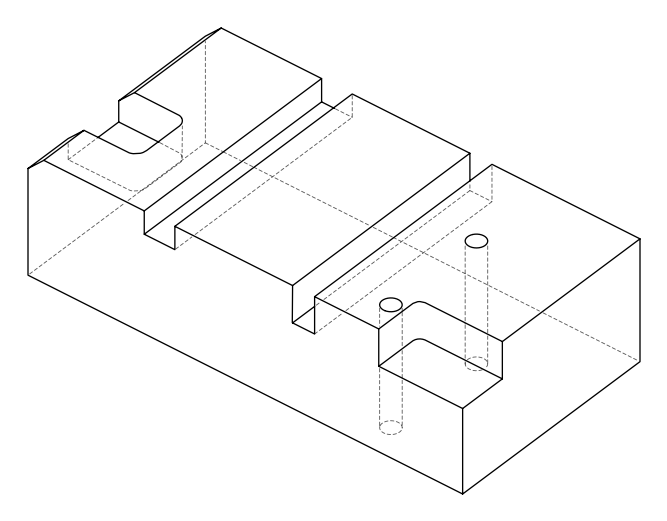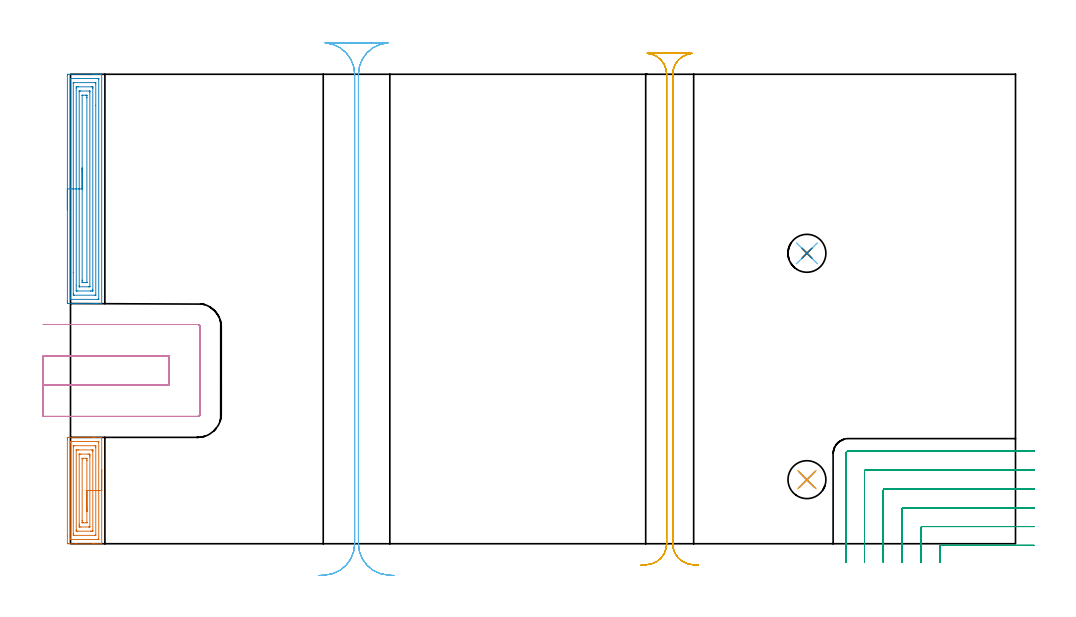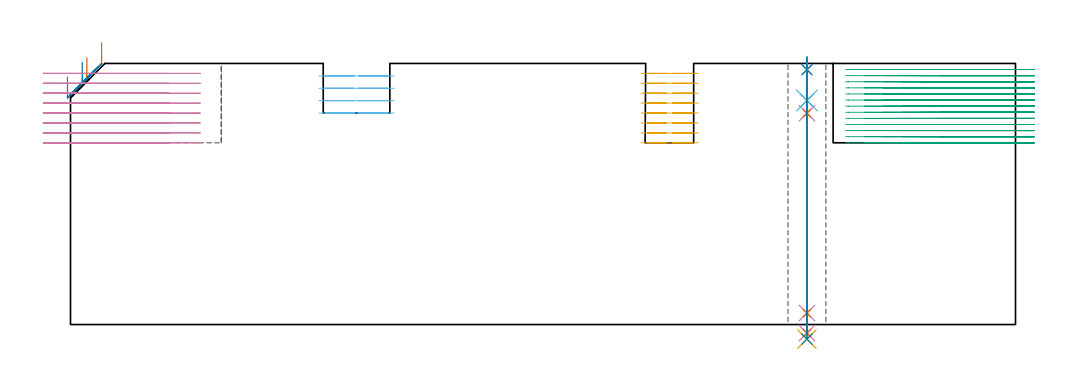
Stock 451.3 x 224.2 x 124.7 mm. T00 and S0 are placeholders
(PLAN: 14 operations, 10 tool changes, 47.9 min)
(1 AREA_MILL | FG_CHAMFER_SURFACE | UGT0205_001 | 2.76 min | 7833 mm3)
(2 AREA_MILL_1 | FG_CHAMFER_SURFACE_1 | UGT0205_001 | 5.58 min | 15723 mm3)
(3 MILL_CORNER_NOTCH_RECTANGULAR | CORNER_NOTCH_RECTANGULAR | NXT0201_011 | Follow Part, ap 3, ae 75% | 17.28 min | 165285 mm3)
(4 MILL_SLOT | SLOT_PARTIAL_RECTANGULAR | UGT0201_094 | Follow Part, ap 5, ae 75% | 6.37 min | 170309 mm3)
(5 MILL_RECTANGULAR_SLOT | SLOT_RECTANGULAR | UGT0201_094 | Follow Part, ap 5, ae 75% | 8.69 min | 194635 mm3)
(6 MILL_RECTANGULAR_SLOT_1 | SLOT_RECTANGULAR_1 | UGT0201_018 | Follow Part, ap 7.5, ae 75% | 4.66 min | 168991 mm3)
(7 SPOT_DRILL | STEP1HOLE | NXT0321_9005460120000 | 0.05 min | 161 mm3)
(8 SPOT_DRILL_1 | STEP1HOLE_1 | NXT0321_9005460120000 | 0.05 min | 219 mm3)
(9 DRILL_BLIND_HOLE_INTO_CENTER | STEP1HOLE | NXT0301_089 | 0.08 min | 1641 mm3)
(10 GUN_DRILL_THROUGH_HOLE | STEP1HOLE | UGT0307_008 | 0.62 min | 10218 mm3)
(11 DRILL_TO_ENLARGE_THROUGH_HOLE | STEP1HOLE | UGT0301_250 | 0.54 min | 19978 mm3)
(12 DRILL_BLIND_HOLE_INTO_CENTER_1 | STEP1HOLE_1 | NXT0301_089 | 0.08 min | 1579 mm3)
(13 GUN_DRILL_THROUGH_HOLE_1 | STEP1HOLE_1 | UGT0307_008 | 0.62 min | 10230 mm3)
(14 DRILL_TO_ENLARGE_THROUGH_HOLE_1 | STEP1HOLE_1 | UGT0301_250 | 0.54 min | 19972 mm3)
(TOOL UGT0205_001 | Chamfer Mill 20 x 3 x 45 deg. | D20 FL50 Z2)
(TOOL NXT0201_011 | ENDMILL 12mm [2P460-1200-NA 1630] | D12 FL38 Z6)
(TOOL UGT0201_094 | End mill 20 mm | D20 FL38 Z4)
(TOOL UGT0201_018 | End mill 30 mm | D30 FL50 Z4)
(TOOL NXT0321_9005460120000 | NC Spot Drill, 142deg, 12mm, Carbide, Uncoated | D12 PA142 FL30 Z2)
(TOOL NXT0301_089 | Carbide Drill 11.8mm [860.1-1180-035A1-MM 2214] | D11.8 PA140 FL55 Z2)
(TOOL UGT0307_008 | Gun Drill 11 mm | D11 PA130 FL24 Z1)
(TOOL UGT0301_250 | Twist Drill 18.1 mm | D18.1 PA118 FL135 Z2)
(OP 1 AREA_MILL)
G17 G21 G94 G90
T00 M6
G54
G17 G0 G90 X14.9 Y35.4 S1061 M3
G43 Z134.7 H0
G94 G1 Y35.362 Z133.828 F250.
Y35.248 Z132.963
Y35.059 Z132.112
Y34.797 Z131.28
Y34.463 Z130.474
Y34.06 Z129.7
Y33.592 Z128.964
Y33.06 Z128.272
Y32.471 Z127.629
Y31.828 Z127.039
Y31.136 Z126.508
Y30.4 Z126.04
Y29.626 Z125.637
Y28.82 Z125.303
Y27.988 Z125.041
Y27.137 Z124.852
Y26.272 Z124.738
Y25.4 Z124.7
Y0.097
X14.897 Y0.01 Z124.689
X14.867 Y0.001 Z124.659
X14.864 Z124.657
X14.634 Y0. Z124.432
X12.893 Z122.692
X11.611 Z121.408
X11.416 Z121.214
X10.718 Z120.511
X2.738 Z112.535
X-1.126 Z108.67
X-1.24 Y0.001 Z108.557
X-1.491 Y0.01 Z108.305
X-1.499 Y0.259 Z108.299
X-1.5 Y3.631 Z108.3
Y49.979
X-1.498 Y50.259 Z108.302
X-1.491 Y50.794 Z108.305
X-1.43 Y50.797 Z108.366
X-0.889 Y50.799 Z108.907
X-0.345 Y50.8 Z109.451
X10.718 Z120.511
X11.416 Z121.214
X11.611 Z121.408
X14.634 Z124.432
X14.867 Y50.793 Z124.659
X14.897 Y50.79 Z124.689
X14.9 Y50.703 Z124.7
Y25.4
X13.486 Z123.286
X13.485 Y2.316 Z123.285
Y2.229
X13.48 Y2.139 Z123.28
X13.469 Y2.01 Z123.269
X13.396 Y2.007 Z123.196
X12.821 Y2. Z122.621
X-0.042 Y2.001 Z109.758
X-0.069 Y2.005 Z109.731
X-0.078 Y2.009 Z109.722
X-0.081 Y2.05 Z109.719
X-0.085 Y2.227 Z109.715
Y48.484
Y48.571
X-0.08 Y48.661 Z109.72
X-0.069 Y48.79 Z109.731
X0.004 Y48.793 Z109.804
X0.579 Y48.8 Z110.379
X13.442 Y48.799 Z123.242
X13.469 Y48.795 Z123.269
X13.478 Y48.791 Z123.278
X13.481 Y48.75 Z123.281
X13.485 Y48.573 Z123.285
X13.486 Y25.4 Z123.286
X12.071 Z121.871
Y4.522
X12.069 Y4.092 Z121.869
X12.067 Y4.036 Z121.867
X12.065 Y4.016 Z121.865
X11.981 Y4.01 Z121.781
X11.796 Y4.002 Z121.596
X11.703 Y4. Z121.503
X11.611 Z121.411
X1.697 Y4.001 Z111.497
X1.512 Y4.004 Z111.312
X1.389 Y4.01 Z111.189
X1.334 Y4.017 Z111.134
X1.333 Y4.028 Z111.133
X1.331 Y4.092 Z111.131
X1.329 Y4.55 Z111.129
X1.328 Y4.98 Z111.128
X1.329 Y46.278 Z111.129
X1.331 Y46.708 Z111.131
X1.333 Y46.764 Z111.133
X1.334 Y46.784 Z111.134
X1.42 Y46.79 Z111.22
X1.604 Y46.798 Z111.404
X1.697 Y46.8 Z111.497
X1.789 Z111.589
X11.703 Y46.799 Z121.503
X11.888 Y46.796 Z121.688
X12.011 Y46.79 Z121.811
X12.066 Y46.783 Z121.866
X12.067 Y46.772 Z121.867
X12.069 Y46.708 Z121.869
X12.071 Y46.25 Z121.871
X12.072 Y45.82 Z121.872
X12.071 Y25.4 Z121.871
X10.657 Z120.457
Y6.342
X10.655 Y6.135 Z120.455
X10.652 Y6.032 Z120.452
X10.651 Y6.014 Z120.451
X10.634 Y6.01 Z120.434
X10.582 Y6.003 Z120.382
X9.825 Y6. Z119.625
X9.692 Z119.492
X3.442 Z113.242
X2.795 Y6.007 Z112.595
X2.758 Y6.01 Z112.558
X2.749 Y6.016 Z112.549
X2.747 Y6.034 Z112.547
X2.745 Y6.128 Z112.545
X2.743 Y6.317 Z112.543
Y6.696
Y44.458
X2.745 Y44.665 Z112.545
X2.748 Y44.768 Z112.548
X2.749 Y44.786 Z112.549
X2.766 Y44.79 Z112.566
X2.818 Y44.797 Z112.618
X3.575 Y44.8 Z113.375
X3.708 Z113.508
X9.958 Z119.758
X10.605 Y44.793 Z120.405
X10.642 Y44.79 Z120.442
X10.651 Y44.784 Z120.451
X10.652 Y44.766 Z120.452
X10.655 Y44.672 Z120.455
X10.657 Y44.483 Z120.457
Y44.105
Y25.4
X9.243 Z119.043
X9.242 Y8.223 Z119.042
X9.24 Y8.119 Z119.04
X9.236 Y8.039 Z119.036
X9.228 Y8.01 Z119.028
X9.199 Y8.008 Z118.999
X8.932 Y8.003 Z118.732
X8.573 Y8. Z118.373
X5.002 Z114.802
X4.468 Y8.006 Z114.268
X4.29 Y8.01 Z114.09
X4.164 Y8.025 Z113.964
X4.161 Y8.222 Z113.961
X4.158 Y8.531 Z113.958
X4.157 Y8.84 Z113.957
Y9.419
X4.158 Y42.577 Z113.958
X4.16 Y42.681 Z113.96
X4.164 Y42.761 Z113.964
X4.172 Y42.79 Z113.972
X4.201 Y42.792 Z114.001
X4.468 Y42.797 Z114.268
X4.827 Y42.8 Z114.627
X8.398 Z118.198
X8.932 Y42.794 Z118.732
X9.11 Y42.79 Z118.91
X9.236 Y42.775 Z119.036
X9.239 Y42.578 Z119.039
X9.242 Y42.269 Z119.042
X9.243 Y41.96 Z119.043
Y41.381
Y25.4
X7.829 Z117.629
X7.828 Y10.307 Z117.628
X7.827 Y10.137 Z117.627
X7.824 Y10.053 Z117.624
X7.822 Y10.019 Z117.622
X7.763 Y10.01 Z117.563
X7.453 Y10.002 Z117.253
X6.254 Y10.001 Z116.054
X5.666 Y10.004 Z115.466
X5.602 Y10.01 Z115.402
X5.578 Y10.021 Z115.378
X5.575 Y10.094 Z115.375
X5.573 Y10.307 Z115.373
X5.571 Y10.985 Z115.371
Y11.195
X5.572 Y40.493 Z115.372
X5.573 Y40.663 Z115.373
X5.576 Y40.747 Z115.376
X5.578 Y40.781 Z115.378
X5.637 Y40.79 Z115.437
X5.947 Y40.798 Z115.747
X7.146 Y40.799 Z116.946
X7.734 Y40.796 Z117.534
X7.798 Y40.79 Z117.598
X7.822 Y40.779 Z117.622
X7.825 Y40.706 Z117.625
X7.827 Y40.493 Z117.627
X7.829 Y39.815 Z117.629
Y39.605
Y25.4
Y24.528 Z117.667
Y23.664 Z117.781
Y22.812 Z117.97
Y21.98 Z118.232
Y21.174 Z118.566
Y20.4 Z118.969
Y19.664 Z119.437
Y18.972 Z119.968
Y18.329 Z120.558
Y17.74 Z121.201
Y17.209 Z121.893
Y16.74 Z122.629
Y16.337 Z123.403
Y16.003 Z124.209
Y15.741 Z125.041
Y15.552 Z125.892
Y15.438 Z126.757
Y15.4 Z127.629
G0 Z134.7
M5
M2
(OP 2 AREA_MILL_1)
G17 G21 G94 G90
T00 M6
G54
G17 G0 G90 X-1.5 Y159.45 S1061 M3
G43 Z134.7 H0
Z118.3
G94 G1 Y159.488 Z117.428 F250.
Y159.602 Z116.563
Y159.791 Z115.712
Y160.053 Z114.88
Y160.387 Z114.074
Y160.79 Z113.3
Y161.258 Z112.564
Y161.79 Z111.872
Y162.379 Z111.229
Y163.022 Z110.64
Y163.714 Z110.108
Y164.45 Z109.64
Y165.224 Z109.237
Y166.03 Z108.903
Y166.862 Z108.641
Y167.714 Z108.452
Y168.578 Z108.338
Y169.45 Z108.3
Y223.65
X-1.497 Y223.934 Z108.302
X-1.491 Y224.19 Z108.305
X-1.229 Y224.2 Z108.568
X10.718 Z120.512
X11.397 Z121.195
X11.611 Z121.408
X12.29 Z122.087
X12.503 Z122.3
X12.93 Z122.729
X13.863 Z123.661
X14.289 Z124.088
X14.609 Z124.407
X14.863 Y224.193 Z124.655
X14.897 Y224.19 Z124.689
X14.9 Y224.094 Z124.7
Y114.806
X14.897 Y114.71 Z124.689
X14.863 Y114.707 Z124.655
X14.608 Y114.7 Z124.407
X12.93 Z122.729
X12.503 Z122.3
X12.29 Z122.087
X11.611 Z121.408
X11.397 Z121.195
X10.718 Z120.512
X-1.126 Z108.67
X-1.44 Y114.702 Z108.357
X-1.491 Y114.706 Z108.305
X-1.497 Y115.25 Z108.303
X-1.5 Y115.858 Z108.3
Y169.45
X-0.086 Z109.714
X-0.085 Y221.873 Z109.715
Y221.96
X-0.081 Y222.05 Z109.719
X-0.072 Y222.19 Z109.728
X0.004 Y222.192 Z109.804
X0.568 Y222.199 Z110.368
X13.067 Y222.2 Z122.867
X13.396 Y222.199 Z123.196
X13.443 Y222.196 Z123.243
X13.47 Y222.19 Z123.27
X13.479 Y222.184 Z123.279
X13.481 Y222.139 Z123.281
X13.485 Y221.962 Z123.285
X13.486 Y221.873 Z123.286
X13.485 Y117.027 Z123.285
X13.484 Y116.94 Z123.284
X13.481 Y116.85 Z123.281
X13.472 Y116.71 Z123.272
X13.396 Y116.708 Z123.196
X12.832 Y116.701 Z122.632
X0.333 Y116.7 Z110.133
X0.004 Y116.701 Z109.804
X-0.043 Y116.704 Z109.757
X-0.07 Y116.709 Z109.73
X-0.079 Y116.716 Z109.721
X-0.081 Y116.761 Z109.719
X-0.085 Y116.938 Z109.715
X-0.086 Y117.027 Z109.714
Y169.45
X1.328 Z111.128
X1.329 Y220.096 Z111.129
X1.33 Y220.153 Z111.13
X1.332 Y220.18 Z111.132
X1.334 Y220.186 Z111.134
X1.37 Y220.19 Z111.17
X1.579 Y220.198 Z111.379
X1.685 Y220.2 Z111.485
X11.611 Z121.411
X12.06 Y220.19 Z121.86
X12.065 Y220.159 Z121.865
X12.067 Y220.096 Z121.867
X12.071 Y219.638 Z121.871
X12.072 Y209.419 Z121.872
X12.071 Y118.804 Z121.871
X12.07 Y118.747 Z121.87
X12.068 Y118.72 Z121.868
X12.066 Y118.714 Z121.866
X12.03 Y118.71 Z121.83
X11.821 Y118.702 Z121.621
X11.715 Y118.7 Z121.515
X1.789 Z111.589
X1.34 Y118.71 Z111.14
X1.335 Y118.741 Z111.135
X1.333 Y118.804 Z111.133
X1.329 Y119.262 Z111.129
X1.328 Y129.395 Z111.128
Y169.45
X2.743 Z112.543
Y217.43
X2.744 Y217.844 Z112.544
X2.747 Y218.051 Z112.547
X2.75 Y218.153 Z112.55
X2.755 Y218.191 Z112.555
X2.806 Y218.195 Z112.606
X3.575 Y218.2 Z113.375
X3.694 Z113.494
X9.944 Z119.744
X10.613 Y218.191 Z120.413
X10.648 Y218.19 Z120.448
X10.651 Y218.154 Z120.451
X10.654 Y218.06 Z120.454
X10.656 Y217.87 Z120.456
X10.657 Y217.49 Z120.457
Y121.47
X10.656 Y121.056 Z120.456
X10.653 Y120.849 Z120.453
X10.65 Y120.747 Z120.45
X10.644 Y120.709 Z120.444
X10.594 Y120.705 Z120.394
X9.825 Y120.7 Z119.625
X9.706 Z119.506
X3.456 Z113.256
X2.787 Y120.709 Z112.587
X2.752 Y120.71 Z112.552
X2.749 Y120.746 Z112.549
X2.746 Y120.84 Z112.546
X2.744 Y121.03 Z112.544
X2.743 Y123.247 Z112.543
Y169.45
X4.157 Z113.957
Y215.962
X4.159 Y216.066 Z113.959
X4.162 Y216.147 Z113.962
X4.165 Y216.19 Z113.965
X4.194 Y216.192 Z113.994
X4.468 Y216.197 Z114.268
X4.811 Y216.2 Z114.611
X9.115 Y216.199 Z118.915
X9.182 Y216.197 Z118.982
X9.219 Y216.194 Z119.019
X9.234 Y216.191 Z119.034
X9.236 Y216.167 Z119.036
X9.24 Y215.962 Z119.04
X9.242 Y215.653 Z119.042
Y122.938
X9.241 Y122.834 Z119.041
X9.238 Y122.753 Z119.038
X9.235 Y122.71 Z119.035
X9.206 Y122.708 Z119.006
X8.932 Y122.703 Z118.732
X8.589 Y122.7 Z118.389
X4.285 Y122.701 Z114.085
X4.218 Y122.703 Z114.018
X4.181 Y122.706 Z113.981
X4.166 Y122.709 Z113.966
X4.164 Y122.733 Z113.964
X4.16 Y122.938 Z113.96
X4.158 Y123.247 Z113.958
X4.157 Y169.45 Z113.957
X5.571 Z115.371
X5.572 Y214.046 Z115.372
X5.573 Y214.13 Z115.373
X5.575 Y214.172 Z115.375
X5.577 Y214.185 Z115.377
X5.603 Y214.19 Z115.403
X5.93 Y214.198 Z115.73
X7.146 Y214.199 Z116.946
X7.718 Y214.196 Z117.518
X7.794 Y214.19 Z117.594
X7.822 Y214.174 Z117.622
X7.825 Y214.089 Z117.625
X7.827 Y213.876 Z117.627
X7.829 Y213.197 Z117.629
Y212.987
X7.828 Y124.854 Z117.628
X7.827 Y124.77 Z117.627
X7.825 Y124.728 Z117.625
X7.823 Y124.715 Z117.623
X7.797 Y124.71 Z117.597
X7.47 Y124.702 Z117.27
X6.254 Y124.701 Z116.054
X5.682 Y124.704 Z115.482
X5.606 Y124.71 Z115.406
X5.578 Y124.726 Z115.378
X5.575 Y124.811 Z115.375
X5.573 Y125.024 Z115.373
X5.571 Y125.703 Z115.371
Y125.913
Y169.45
Y170.322 Z115.409
Y171.186 Z115.523
Y172.038 Z115.712
Y172.87 Z115.974
Y173.676 Z116.308
Y174.45 Z116.711
Y175.186 Z117.18
Y175.878 Z117.711
Y176.521 Z118.3
Y177.11 Z118.943
Y177.642 Z119.635
Y178.11 Z120.371
Y178.513 Z121.145
Y178.847 Z121.951
Y179.109 Z122.783
Y179.298 Z123.635
Y179.412 Z124.499
Y179.45 Z125.371
G0 Z134.7
M5
M2
(OP 3 MILL_CORNER_NOTCH_RECTANGULAR)
G17 G21 G94 G90
T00 M6
G54
G17 G0 G90 X460.246 Y-0.8 S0 M3
G43 Z134.7 H1
Z121.785
G94 G1 X457.246 F250.
X415.795 F500.
G3 X415.2 Y-1.395 R0.6
G1 Y-6.
Y-9. F250.
G0 Z134.7
X460.3 Y8.2
Z121.785
G1 X457.3
X406.796 F500.
G3 X406.2 Y7.604 R0.6
G1 Y-6.
Y-9. F250.
G0 Z134.7
X460.3 Y17.2
Z121.785
G1 X457.3
X397.796 F500.
G3 X397.2 Y16.604 R0.6
G1 Y-6.
Y-9. F250.
G0 Z134.7
X460.3 Y26.2
Z121.785
G1 X457.3
X388.796 F500.
G3 X388.2 Y25.604 R0.6
G1 Y-6.
Y-9. F250.
G0 Z134.7
X460.3 Y35.2
Z121.785
G1 X457.3
X379.796 F500.
G3 X379.2 Y34.604 R0.6
G1 Y-6.
Y-9. F250.
G0 Z134.7
X460.3 Y44.2
Z121.785
G1 X457.3
X371.5 F500.
G3 X370.2 Y42.9 R1.3
G1 Y-6.
Y-9. F250.
G0 Z134.7
X460.246 Y-0.8
Z118.869
G1 X457.246
X415.795 F500.
G3 X415.2 Y-1.395 R0.6
G1 Y-6.
Y-9. F250.
G0 Z134.7
X460.3 Y8.2
Z118.869
G1 X457.3
X406.796 F500.
G3 X406.2 Y7.604 R0.6
G1 Y-6.
Y-9. F250.
G0 Z134.7
X460.3 Y17.2
Z118.869
G1 X457.3
X397.796 F500.
G3 X397.2 Y16.604 R0.6
G1 Y-6.
Y-9. F250.
G0 Z134.7
X460.3 Y26.2
Z118.869
G1 X457.3
X388.796 F500.
G3 X388.2 Y25.604 R0.6
G1 Y-6.
Y-9. F250.
G0 Z134.7
X460.3 Y35.2
Z118.869
G1 X457.3
X379.796 F500.
G3 X379.2 Y34.604 R0.6
G1 Y-6.
Y-9. F250.
G0 Z134.7
X460.3 Y44.2
Z118.869
G1 X457.3
X371.5 F500.
G3 X370.2 Y42.9 R1.3
G1 Y-6.
Y-9. F250.
G0 Z134.7
X460.246 Y-0.8
Z115.954
G1 X457.246
X415.795 F500.
G3 X415.2 Y-1.395 R0.6
G1 Y-6.
Y-9. F250.
G0 Z134.7
X460.3 Y8.2
Z115.954
G1 X457.3
X406.796 F500.
G3 X406.2 Y7.604 R0.6
G1 Y-6.
Y-9. F250.
G0 Z134.7
X460.3 Y17.2
Z115.954
G1 X457.3
X397.796 F500.
G3 X397.2 Y16.604 R0.6
G1 Y-6.
Y-9. F250.
G0 Z134.7
X460.3 Y26.2
Z115.954
G1 X457.3
X388.796 F500.
G3 X388.2 Y25.604 R0.6
G1 Y-6.
Y-9. F250.
G0 Z134.7
X460.3 Y35.2
Z115.954
G1 X457.3
X379.796 F500.
G3 X379.2 Y34.604 R0.6
G1 Y-6.
Y-9. F250.
G0 Z134.7
X460.3 Y44.2
Z115.954
G1 X457.3
X371.5 F500.
G3 X370.2 Y42.9 R1.3
G1 Y-6.
Y-9. F250.
G0 Z134.7
X460.246 Y-0.8
Z113.038
G1 X457.246
X415.795 F500.
G3 X415.2 Y-1.395 R0.6
G1 Y-6.
Y-9. F250.
G0 Z134.7
X460.3 Y8.2
Z113.038
G1 X457.3
X406.796 F500.
G3 X406.2 Y7.604 R0.6
G1 Y-6.
Y-9. F250.
G0 Z134.7
X460.3 Y17.2
Z113.038
G1 X457.3
X397.796 F500.
G3 X397.2 Y16.604 R0.6
G1 Y-6.
Y-9. F250.
G0 Z134.7
X460.3 Y26.2
Z113.038
G1 X457.3
X388.796 F500.
G3 X388.2 Y25.604 R0.6
G1 Y-6.
Y-9. F250.
G0 Z134.7
X460.3 Y35.2
Z113.038
G1 X457.3
X379.796 F500.
G3 X379.2 Y34.604 R0.6
G1 Y-6.
Y-9. F250.
G0 Z134.7
X460.3 Y44.2
Z113.038
G1 X457.3
X371.5 F500.
G3 X370.2 Y42.9 R1.3
G1 Y-6.
Y-9. F250.
G0 Z134.7
X460.246 Y-0.8
Z110.123
G1 X457.246
X415.795 F500.
G3 X415.2 Y-1.395 R0.6
G1 Y-6.
Y-9. F250.
G0 Z134.7
X460.3 Y8.2
Z110.123
G1 X457.3
X406.796 F500.
G3 X406.2 Y7.604 R0.6
G1 Y-6.
Y-9. F250.
G0 Z134.7
X460.3 Y17.2
Z110.123
G1 X457.3
X397.796 F500.
G3 X397.2 Y16.604 R0.6
G1 Y-6.
Y-9. F250.
G0 Z134.7
X460.3 Y26.2
Z110.123
G1 X457.3
X388.796 F500.
G3 X388.2 Y25.604 R0.6
G1 Y-6.
Y-9. F250.
G0 Z134.7
X460.3 Y35.2
Z110.123
G1 X457.3
X379.796 F500.
G3 X379.2 Y34.604 R0.6
G1 Y-6.
Y-9. F250.
G0 Z134.7
X460.3 Y44.2
Z110.123
G1 X457.3
X371.5 F500.
G3 X370.2 Y42.9 R1.3
G1 Y-6.
Y-9. F250.
G0 Z134.7
X460.246 Y-0.8
Z107.208
G1 X457.246
X415.795 F500.
G3 X415.2 Y-1.395 R0.6
G1 Y-6.
Y-9. F250.
G0 Z134.7
X460.3 Y8.2
Z107.208
G1 X457.3
X406.796 F500.
G3 X406.2 Y7.604 R0.6
G1 Y-6.
Y-9. F250.
G0 Z134.7
X460.3 Y17.2
Z107.208
G1 X457.3
X397.796 F500.
G3 X397.2 Y16.604 R0.6
G1 Y-6.
Y-9. F250.
G0 Z134.7
X460.3 Y26.2
Z107.208
G1 X457.3
X388.796 F500.
G3 X388.2 Y25.604 R0.6
G1 Y-6.
Y-9. F250.
G0 Z134.7
X460.3 Y35.2
Z107.208
G1 X457.3
X379.796 F500.
G3 X379.2 Y34.604 R0.6
G1 Y-6.
Y-9. F250.
G0 Z134.7
X460.3 Y44.2
Z107.208
G1 X457.3
X371.5 F500.
G3 X370.2 Y42.9 R1.3
G1 Y-6.
Y-9. F250.
G0 Z134.7
X460.246 Y-0.8
Z104.292
G1 X457.246
X415.795 F500.
G3 X415.2 Y-1.395 R0.6
G1 Y-6.
Y-9. F250.
G0 Z134.7
X460.3 Y8.2
Z104.292
G1 X457.3
X406.796 F500.
G3 X406.2 Y7.604 R0.6
G1 Y-6.
Y-9. F250.
G0 Z134.7
X460.3 Y17.2
Z104.292
G1 X457.3
X397.796 F500.
G3 X397.2 Y16.604 R0.6
G1 Y-6.
Y-9. F250.
G0 Z134.7
X460.3 Y26.2
Z104.292
G1 X457.3
X388.796 F500.
G3 X388.2 Y25.604 R0.6
G1 Y-6.
Y-9. F250.
G0 Z134.7
X460.3 Y35.2
Z104.292
G1 X457.3
X379.796 F500.
G3 X379.2 Y34.604 R0.6
G1 Y-6.
Y-9. F250.
G0 Z134.7
X460.3 Y44.2
Z104.292
G1 X457.3
X371.5 F500.
G3 X370.2 Y42.9 R1.3
G1 Y-6.
Y-9. F250.
G0 Z134.7
X460.246 Y-0.8
Z101.377
G1 X457.246
X415.795 F500.
G3 X415.2 Y-1.395 R0.6
G1 Y-6.
Y-9. F250.
G0 Z134.7
X460.3 Y8.2
Z101.377
G1 X457.3
X406.796 F500.
G3 X406.2 Y7.604 R0.6
G1 Y-6.
Y-9. F250.
G0 Z134.7
X460.3 Y17.2
Z101.377
G1 X457.3
X397.796 F500.
G3 X397.2 Y16.604 R0.6
G1 Y-6.
Y-9. F250.
G0 Z134.7
X460.3 Y26.2
Z101.377
G1 X457.3
X388.796 F500.
G3 X388.2 Y25.604 R0.6
G1 Y-6.
Y-9. F250.
G0 Z134.7
X460.3 Y35.2
Z101.377
G1 X457.3
X379.796 F500.
G3 X379.2 Y34.604 R0.6
G1 Y-6.
Y-9. F250.
G0 Z134.7
X460.3 Y44.2
Z101.377
G1 X457.3
X371.5 F500.
G3 X370.2 Y42.9 R1.3
G1 Y-6.
Y-9. F250.
G0 Z134.7
X460.246 Y-0.8
Z98.462
G1 X457.246
X415.795 F500.
G3 X415.2 Y-1.395 R0.6
G1 Y-6.
Y-9. F250.
G0 Z134.7
X460.3 Y8.2
Z98.462
G1 X457.3
X406.796 F500.
G3 X406.2 Y7.604 R0.6
G1 Y-6.
Y-9. F250.
G0 Z134.7
X460.3 Y17.2
Z98.462
G1 X457.3
X397.796 F500.
G3 X397.2 Y16.604 R0.6
G1 Y-6.
Y-9. F250.
G0 Z134.7
X460.3 Y26.2
Z98.462
G1 X457.3
X388.796 F500.
G3 X388.2 Y25.604 R0.6
G1 Y-6.
Y-9. F250.
G0 Z134.7
X460.3 Y35.2
Z98.462
G1 X457.3
X379.796 F500.
G3 X379.2 Y34.604 R0.6
G1 Y-6.
Y-9. F250.
G0 Z134.7
X460.3 Y44.2
Z98.462
G1 X457.3
X371.5 F500.
G3 X370.2 Y42.9 R1.3
G1 Y-6.
Y-9. F250.
G0 Z134.7
X460.246 Y-0.8
Z95.546
G1 X457.246
X415.795 F500.
G3 X415.2 Y-1.395 R0.6
G1 Y-6.
Y-9. F250.
G0 Z134.7
X460.3 Y8.2
Z95.546
G1 X457.3
X406.796 F500.
G3 X406.2 Y7.604 R0.6
G1 Y-6.
Y-9. F250.
G0 Z134.7
X460.3 Y17.2
Z95.546
G1 X457.3
X397.796 F500.
G3 X397.2 Y16.604 R0.6
G1 Y-6.
Y-9. F250.
G0 Z134.7
X460.3 Y26.2
Z95.546
G1 X457.3
X388.796 F500.
G3 X388.2 Y25.604 R0.6
G1 Y-6.
Y-9. F250.
G0 Z134.7
X460.3 Y35.2
Z95.546
G1 X457.3
X379.796 F500.
G3 X379.2 Y34.604 R0.6
G1 Y-6.
Y-9. F250.
G0 Z134.7
X460.3 Y44.2
Z95.546
G1 X457.3
X371.5 F500.
G3 X370.2 Y42.9 R1.3
G1 Y-6.
Y-9. F250.
G0 Z134.7
X460.246 Y-0.8
Z92.631
G1 X457.246
X415.795 F500.
G3 X415.2 Y-1.395 R0.6
G1 Y-6.
Y-9. F250.
G0 Z134.7
X460.3 Y8.2
Z92.631
G1 X457.3
X406.796 F500.
G3 X406.2 Y7.604 R0.6
G1 Y-6.
Y-9. F250.
G0 Z134.7
X460.3 Y17.2
Z92.631
G1 X457.3
X397.796 F500.
G3 X397.2 Y16.604 R0.6
G1 Y-6.
Y-9. F250.
G0 Z134.7
X460.3 Y26.2
Z92.631
G1 X457.3
X388.796 F500.
G3 X388.2 Y25.604 R0.6
G1 Y-6.
Y-9. F250.
G0 Z134.7
X460.3 Y35.2
Z92.631
G1 X457.3
X379.796 F500.
G3 X379.2 Y34.604 R0.6
G1 Y-6.
Y-9. F250.
G0 Z134.7
X460.3 Y44.2
Z92.631
G1 X457.3
X371.5 F500.
G3 X370.2 Y42.9 R1.3
G1 Y-6.
Y-9. F250.
G0 Z134.7
X460.246 Y-0.8
Z89.715
G1 X457.246
X415.795 F500.
G3 X415.2 Y-1.395 R0.6
G1 Y-6.
Y-9. F250.
G0 Z134.7
X460.3 Y8.2
Z89.715
G1 X457.3
X406.796 F500.
G3 X406.2 Y7.604 R0.6
G1 Y-6.
Y-9. F250.
G0 Z134.7
X460.3 Y17.2
Z89.715
G1 X457.3
X397.796 F500.
G3 X397.2 Y16.604 R0.6
G1 Y-6.
Y-9. F250.
G0 Z134.7
X460.3 Y26.2
Z89.715
G1 X457.3
X388.796 F500.
G3 X388.2 Y25.604 R0.6
G1 Y-6.
Y-9. F250.
G0 Z134.7
X460.3 Y35.2
Z89.715
G1 X457.3
X379.796 F500.
G3 X379.2 Y34.604 R0.6
G1 Y-6.
Y-9. F250.
G0 Z134.7
X460.3 Y44.2
Z89.715
G1 X457.3
X371.5 F500.
G3 X370.2 Y42.9 R1.3
G1 Y-6.
Y-9. F250.
G0 Z134.7
X460.246 Y-0.8
Z86.8
G1 X457.246
X415.795 F500.
G3 X415.2 Y-1.395 R0.6
G1 Y-6.
Y-9. F250.
G0 Z134.7
X460.3 Y8.2
Z86.8
G1 X457.3
X406.796 F500.
G3 X406.2 Y7.604 R0.6
G1 Y-6.
Y-9. F250.
G0 Z134.7
X460.3 Y17.2
Z86.8
G1 X457.3
X397.796 F500.
G3 X397.2 Y16.604 R0.6
G1 Y-6.
Y-9. F250.
G0 Z134.7
X460.3 Y26.2
Z86.8
G1 X457.3
X388.796 F500.
G3 X388.2 Y25.604 R0.6
G1 Y-6.
Y-9. F250.
G0 Z134.7
X460.3 Y35.2
Z86.8
G1 X457.3
X379.796 F500.
G3 X379.2 Y34.604 R0.6
G1 Y-6.
Y-9. F250.
G0 Z134.7
X460.3 Y44.2
Z86.8
G1 X457.3
X371.5 F500.
G3 X370.2 Y42.9 R1.3
G1 Y-6.
Y-9. F250.
G0 Z134.7
M5
M2
(OP 4 MILL_SLOT)
G17 G21 G94 G90
T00 M6
G54
G17 G0 G90 X-13. Y75.8 S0 M3
G43 Z134.7 H0
Z119.962
G94 G1 X-10. F250.
X47. F500.
Y89.7
X-10.
X-13. F250.
Y60.8
X-10.
X60.7 F500.
G3 X62. Y62.1 R1.3
G1 Y103.4
G3 X60.7 Y104.7 R1.3
G1 X-10.
X-13. F250.
G0 Y75.8 Z115.225
G1 X-10.
X47. F500.
Y89.7
X-10.
X-13. F250.
Y60.8
X-10.
X60.7 F500.
G3 X62. Y62.1 R1.3
G1 Y103.4
G3 X60.7 Y104.7 R1.3
G1 X-10.
X-13. F250.
G0 Y75.8 Z110.487
G1 X-10.
X47. F500.
Y89.7
X-10.
X-13. F250.
Y60.8
X-10.
X60.7 F500.
G3 X62. Y62.1 R1.3
G1 Y103.4
G3 X60.7 Y104.7 R1.3
G1 X-10.
X-13. F250.
G0 Y75.8 Z105.75
G1 X-10.
X47. F500.
Y89.7
X-10.
X-13. F250.
Y60.8
X-10.
X60.7 F500.
G3 X62. Y62.1 R1.3
G1 Y103.4
G3 X60.7 Y104.7 R1.3
G1 X-10.
X-13. F250.
G0 Y75.8 Z101.012
G1 X-10.
X47. F500.
Y89.7
X-10.
X-13. F250.
Y60.8
X-10.
X60.7 F500.
G3 X62. Y62.1 R1.3
G1 Y103.4
G3 X60.7 Y104.7 R1.3
G1 X-10.
X-13. F250.
G0 Y75.8 Z96.275
G1 X-10.
X47. F500.
Y89.7
X-10.
X-13. F250.
Y60.8
X-10.
X60.7 F500.
G3 X62. Y62.1 R1.3
G1 Y103.4
G3 X60.7 Y104.7 R1.3
G1 X-10.
X-13. F250.
G0 Y75.8 Z91.537
G1 X-10.
X47. F500.
Y89.7
X-10.
X-13. F250.
Y60.8
X-10.
X60.7 F500.
G3 X62. Y62.1 R1.3
G1 Y103.4
G3 X60.7 Y104.7 R1.3
G1 X-10.
X-13. F250.
G0 Y75.8 Z86.8
G1 X-10.
X47. F500.
Y89.7
X-10.
X-13. F250.
Y60.8
X-10.
X60.7 F500.
G3 X62. Y62.1 R1.3
G1 Y103.4
G3 X60.7 Y104.7 R1.3
G1 X-10.
X-13. F250.
G0 Z134.7
M5
M2
(OP 5 MILL_RECTANGULAR_SLOT)
G17 G21 G94 G90
T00 M6
G54
G17 G0 G90 X299.817 Y-10.202 S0 M3
G43 Z134.7 H0
Z119.962
G94 G1 X296.826 Y-9.97 F250.
G2 X287.6 Y0. R10. F500.
G1 Y224.2
G2 X296.826 Y234.17 R10.
G1 Y234.2
X275.474
Y234.17
G2 X284.7 Y224.2 R10.
G1 Y0.
G2 X275.474 Y-9.97 R10.
G1 X272.483 Y-10.202 F250.
G0 X299.817 Z115.225
G1 X296.826 Y-9.97
G2 X287.6 Y0. R10. F500.
G1 Y224.2
G2 X296.826 Y234.17 R10.
G1 Y234.2
X275.474
Y234.17
G2 X284.7 Y224.2 R10.
G1 Y0.
G2 X275.474 Y-9.97 R10.
G1 X272.483 Y-10.202 F250.
G0 X299.817 Z110.487
G1 X296.826 Y-9.97
G2 X287.6 Y0. R10. F500.
G1 Y224.2
G2 X296.826 Y234.17 R10.
G1 Y234.2
X275.474
Y234.17
G2 X284.7 Y224.2 R10.
G1 Y0.
G2 X275.474 Y-9.97 R10.
G1 X272.483 Y-10.202 F250.
G0 X299.817 Z105.75
G1 X296.826 Y-9.97
G2 X287.6 Y0. R10. F500.
G1 Y224.2
G2 X296.826 Y234.17 R10.
G1 Y234.2
X275.474
Y234.17
G2 X284.7 Y224.2 R10.
G1 Y0.
G2 X275.474 Y-9.97 R10.
G1 X272.483 Y-10.202 F250.
G0 X299.817 Z101.012
G1 X296.826 Y-9.97
G2 X287.6 Y0. R10. F500.
G1 Y224.2
G2 X296.826 Y234.17 R10.
G1 Y234.2
X275.474
Y234.17
G2 X284.7 Y224.2 R10.
G1 Y0.
G2 X275.474 Y-9.97 R10.
G1 X272.483 Y-10.202 F250.
G0 X299.817 Z96.275
G1 X296.826 Y-9.97
G2 X287.6 Y0. R10. F500.
G1 Y224.2
G2 X296.826 Y234.17 R10.
G1 Y234.2
X275.474
Y234.17
G2 X284.7 Y224.2 R10.
G1 Y0.
G2 X275.474 Y-9.97 R10.
G1 X272.483 Y-10.202 F250.
G0 X299.817 Z91.537
G1 X296.826 Y-9.97
G2 X287.6 Y0. R10. F500.
G1 Y224.2
G2 X296.826 Y234.17 R10.
G1 Y234.2
X275.474
Y234.17
G2 X284.7 Y224.2 R10.
G1 Y0.
G2 X275.474 Y-9.97 R10.
G1 X272.483 Y-10.202 F250.
G0 X299.817 Z86.8
G1 X296.826 Y-9.97
G2 X287.6 Y0. R10. F500.
G1 Y224.2
G2 X296.826 Y234.17 R10.
G1 Y234.2
X275.474
Y234.17
G2 X284.7 Y224.2 R10.
G1 Y0.
G2 X275.474 Y-9.97 R10.
G1 X272.483 Y-10.202 F250.
G0 Z134.7
M5
M2
(OP 6 MILL_RECTANGULAR_SLOT_1)
G17 G21 G94 G90
T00 M6
G54
G17 G0 G90 X154.546 Y-15.16 S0 M3
G43 Z134.7 H0
Z118.775
G94 G1 X151.552 Y-14.97 F250.
G2 X137.5 Y0. R15. F500.
G1 Y224.2
G2 X151.552 Y239.17 R15.
G1 Y239.2
X121.648
Y239.17
G2 X135.7 Y224.2 R15.
G1 Y0.
G2 X121.648 Y-14.97 R15.
G1 X118.654 Y-15.16 F250.
G0 X154.546 Z112.85
G1 X151.552 Y-14.97
G2 X137.5 Y0. R15. F500.
G1 Y224.2
G2 X151.552 Y239.17 R15.
G1 Y239.2
X121.648
Y239.17
G2 X135.7 Y224.2 R15.
G1 Y0.
G2 X121.648 Y-14.97 R15.
G1 X118.654 Y-15.16 F250.
G0 X154.546 Z106.925
G1 X151.552 Y-14.97
G2 X137.5 Y0. R15. F500.
G1 Y224.2
G2 X151.552 Y239.17 R15.
G1 Y239.2
X121.648
Y239.17
G2 X135.7 Y224.2 R15.
G1 Y0.
G2 X121.648 Y-14.97 R15.
G1 X118.654 Y-15.16 F250.
G0 X154.546 Z101.
G1 X151.552 Y-14.97
G2 X137.5 Y0. R15. F500.
G1 Y224.2
G2 X151.552 Y239.17 R15.
G1 Y239.2
X121.648
Y239.17
G2 X135.7 Y224.2 R15.
G1 Y0.
G2 X121.648 Y-14.97 R15.
G1 X118.654 Y-15.16 F250.
G0 Z134.7
M5
M2
(OP 7 SPOT_DRILL)
G17 G21 G94 G90
T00 M6
G54
G17 G0 G90 X351.7 Y30.6 S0 M3
G43 Z134.7 H0
G94 G81 G98 Z121.7 F250. R127.7
G80
M5
M2
(OP 8 SPOT_DRILL_1)
G17 G21 G94 G90
T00 M6
G54
G17 G0 G90 X351.7 Y138.7 S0 M3
G43 Z134.7 H0
G94 G81 G98 Z121.7 F250. R127.7
G80
M5
M2
(OP 9 DRILL_BLIND_HOLE_INTO_CENTER)
G17 G21 G94 G90
T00 M6
G54
G17 G0 G90 X351.7 Y30.6 S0 M3
G43 Z134.7 H1
G94 G81 G98 Z107. F250. R126.7
G80
M5
M2
(OP 10 GUN_DRILL_THROUGH_HOLE)
G17 G21 G94 G90
T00 M6
G54
G17 G0 G90 X351.7 Y30.6 M8
G43 Z134.7 H0
Z120.541
S716 M3
G94 G1 Z100.937 F125. M26
G4 X.084
Z5.5 F250.
G4 X.084
Z-4.065 F125.
G4 X.084
M5
M9
G0 Z120.541
Z134.7
M2
(OP 11 DRILL_TO_ENLARGE_THROUGH_HOLE)
G17 G21 G94 G90
T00 M6
G54
G17 G0 G90 X351.7 Y30.6 S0 M3
G43 Z134.7 H0
G94 G73 G98 Z-6.938 F250. Q16.455 R126.7
G80
M5
M2
(OP 12 DRILL_BLIND_HOLE_INTO_CENTER_1)
G17 G21 G94 G90
T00 M6
G54
G17 G0 G90 X351.7 Y138.7 S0 M3
G43 Z134.7 H1
G94 G81 G98 Z107. F250. R126.7
G80
M5
M2
(OP 13 GUN_DRILL_THROUGH_HOLE_1)
G17 G21 G94 G90
T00 M6
G54
G17 G0 G90 X351.7 Y138.7 M8
G43 Z134.7 H0
Z120.541
S716 M3
G94 G1 Z100.937 F125. M26
G4 X.084
Z5.5 F250.
G4 X.084
Z-4.065 F125.
G4 X.084
M5
M9
G0 Z120.541
Z134.7
M2
(OP 14 DRILL_TO_ENLARGE_THROUGH_HOLE_1)
G17 G21 G94 G90
T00 M6
G54
G17 G0 G90 X351.7 Y138.7 S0 M3
G43 Z134.7 H0
G94 G73 G98 Z-6.938 F250. Q16.455 R126.7
G80
M5
M2
